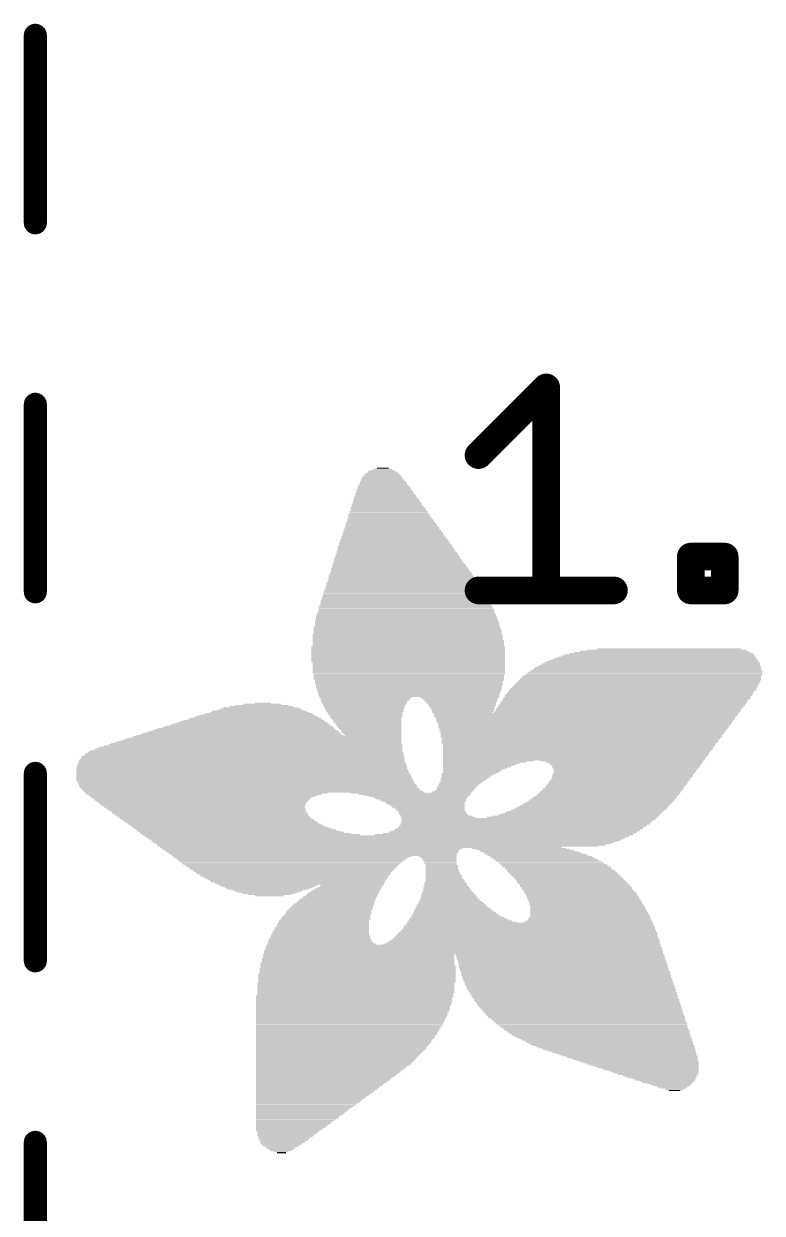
# Model space of a CAD drawing. Extents: x -13.8 to 41.3, y -8.1 to 33.8.
# Drawn here: x 3.79 to 7.85, y 13.1 to 19.66 of the extents above; entities that cross this region are included whole.
import ezdxf

# ---------------------------------------------------------------- set-up
doc = ezdxf.new("R2010")
doc.units = 0
doc.layers.add('21', color=40, linetype='CONTINUOUS')
doc.layers.add('22', color=6, linetype='CONTINUOUS')

# ---------------------------------------------------------------- blocks, each defined once
blk = doc.blocks.new('RECT')
blk.add_solid([(-0.5, -0.5), (0.5, -0.5), (-0.5, 0.5), (0.5, 0.5)])

msp = doc.modelspace()

# ---------------------------------------------------------------- linework, layer by layer
at = {"layer": '21'}
for points, const_width in [([(3.8505, 18.5587), (3.8505, 19.592)], 0.127), ([(6.2917, 17.2789), (6.6646, 17.6518)], 0.1524), ([(6.6646, 17.6518), (6.6646, 16.5332)], 0.1524), ([(3.8505, 16.5253), (3.8505, 17.5587)], 0.127), ([(7.4611, 16.5332), (7.4611, 16.7196)], 0.1524), ([(7.4611, 16.7196), (7.6475, 16.7196)], 0.1524), ([(7.6475, 16.7196), (7.6475, 16.5332)], 0.1524), ([(6.2917, 16.5332), (7.0374, 16.5332)], 0.1524), ([(7.6475, 16.5332), (7.4611, 16.5332)], 0.1524), ([(3.8505, 14.492), (3.8505, 15.5253)], 0.127), ([(3.8505, 12.4587), (3.8505, 13.492)], 0.127)]:
    msp.add_lwpolyline(points, dxfattribs=dict(at, const_width=const_width))
for points, const_width in [([(3.8823, 19.592, 1), (3.8188, 19.592)], 0.0635), ([(3.8188, 18.5587, 1), (3.8823, 18.5587)], 0.0635), ([(6.7027, 17.6518, 1), (6.6265, 17.6518)], 0.0762), ([(6.6915, 17.6248, 1), (6.6376, 17.6787)], 0.0762), ([(3.8823, 17.5587, 1), (3.8188, 17.5587)], 0.0635), ([(6.2648, 17.3058, 1), (6.3186, 17.252)], 0.0762), ([(7.4992, 16.7196, 1), (7.423, 16.7196)], 0.0762), ([(7.4611, 16.7577, 1), (7.4611, 16.6815)], 0.0762), ([(7.6856, 16.7196, 1), (7.6094, 16.7196)], 0.0762), ([(7.6475, 16.6815, 1), (7.6475, 16.7577)], 0.0762), ([(6.2917, 16.5713, 1), (6.2917, 16.4951)], 0.0762), ([(7.0374, 16.4951, 1), (7.0374, 16.5713)], 0.0762), ([(7.4611, 16.5713, 1), (7.4611, 16.4951)], 0.0762), ([(7.6475, 16.4951, 1), (7.6475, 16.5713)], 0.0762), ([(3.8188, 16.5253, 1), (3.8823, 16.5253)], 0.0635), ([(6.6265, 16.5332, 1), (6.7027, 16.5332)], 0.0762), ([(7.423, 16.5332, 1), (7.4992, 16.5332)], 0.0762), ([(7.6094, 16.5332, 1), (7.6856, 16.5332)], 0.0762), ([(3.8823, 15.5253, 1), (3.8188, 15.5253)], 0.0635), ([(3.8188, 14.492, 1), (3.8823, 14.492)], 0.0635), ([(3.8823, 13.492, 1), (3.8188, 13.492)], 0.0635)]:
    msp.add_lwpolyline(points, format="xyb", dxfattribs=dict(at, const_width=const_width))

# ---------------------------------------------------------------- block references
at = {"layer": '22', "rotation": 180}
for p, xscale, yscale in [((5.7618, 17.1688), 0.1968, 0.0063), ((5.7618, 17.1752), 0.1842, 0.0064), ((5.7618, 17.1816), 0.1714, 0.0063), ((5.7586, 17.1879), 0.1524, 0.0064), ((5.7618, 17.1943), 0.1334, 0.0063), ((5.765, 17.2006), 0.1016, 0.0064), ((5.765, 17.2069), 0.0635, 0.0063), ((5.7682, 17.1054), 0.2857, 0.0063), ((5.765, 17.1181), 0.2667, 0.0063), ((5.7682, 17.1117), 0.2731, 0.0064), ((5.765, 17.1308), 0.254, 0.0063), ((5.7682, 17.1244), 0.2603, 0.0064), ((5.7618, 17.1435), 0.235, 0.0063), ((5.765, 17.1371), 0.2413, 0.0064), ((5.7618, 17.1562), 0.2222, 0.0063), ((5.7618, 17.1498), 0.2222, 0.0064), ((5.7618, 17.1625), 0.2096, 0.0064), ((5.7777, 17.0482), 0.3429, 0.0064), ((5.7809, 17.0419), 0.3493, 0.0063), ((5.7745, 17.0673), 0.3238, 0.0063), ((5.7777, 17.0609), 0.3302, 0.0064), ((5.7809, 17.0546), 0.3365, 0.0063), ((5.7713, 17.0863), 0.3048, 0.0064), ((5.7745, 17.08), 0.3112, 0.0063), ((5.7745, 17.0736), 0.3112, 0.0064), ((5.7713, 17.099), 0.2921, 0.0064), ((5.7713, 17.0927), 0.2921, 0.0063), ((5.7904, 16.9911), 0.4064, 0.0063), ((5.7936, 16.9847), 0.4127, 0.0064), ((5.7936, 16.9784), 0.4127, 0.0063), ((5.7968, 16.972), 0.4191, 0.0064), ((5.7872, 17.0101), 0.3874, 0.0064), ((5.7872, 17.0038), 0.3874, 0.0063), ((5.7904, 16.9974), 0.3937, 0.0064), ((5.7841, 17.0292), 0.3683, 0.0063), ((5.7841, 17.0228), 0.3683, 0.0064), ((5.7872, 17.0165), 0.3746, 0.0063), ((5.784, 17.0355), 0.3556, 0.0064), ((5.8063, 16.9085), 0.4889, 0.0064), ((5.8031, 16.9276), 0.4699, 0.0063), ((5.8063, 16.9212), 0.4763, 0.0064), ((5.8063, 16.9149), 0.4763, 0.0063), ((5.7999, 16.9466), 0.4508, 0.0064), ((5.7999, 16.9403), 0.4508, 0.0063), ((5.8031, 16.9339), 0.4572, 0.0064), ((5.7968, 16.953), 0.4445, 0.0063), ((5.7967, 16.9657), 0.4318, 0.0063), ((5.7967, 16.9593), 0.4318, 0.0064), ((5.819, 16.8514), 0.5525, 0.0063), ((5.819, 16.845), 0.5525, 0.0064), ((5.8126, 16.8704), 0.527, 0.0064), ((5.8158, 16.8641), 0.5334, 0.0063), ((5.819, 16.8577), 0.5397, 0.0064), ((5.8094, 16.8895), 0.508, 0.0063), ((5.8126, 16.8831), 0.5144, 0.0064), ((5.8158, 16.8768), 0.5207, 0.0063), ((5.8095, 16.9022), 0.4953, 0.0063), ((5.8126, 16.8958), 0.5016, 0.0064), ((5.8285, 16.7942), 0.6096, 0.0064), ((5.8317, 16.7879), 0.6159, 0.0063), ((5.8349, 16.7815), 0.6223, 0.0064), ((5.8253, 16.8133), 0.5906, 0.0063), ((5.8285, 16.8069), 0.5969, 0.0064), ((5.8285, 16.8006), 0.5969, 0.0063), ((5.8222, 16.8323), 0.5715, 0.0064), ((5.8222, 16.826), 0.5715, 0.0063), ((5.8253, 16.8196), 0.5778, 0.0064), ((5.8221, 16.8387), 0.5588, 0.0063), ((5.8444, 16.7117), 0.6921, 0.0063), ((5.8411, 16.7307), 0.6731, 0.0064), ((5.8444, 16.7244), 0.6795, 0.0063), ((5.8475, 16.718), 0.6858, 0.0064), ((5.838, 16.7498), 0.654, 0.0063), ((5.8412, 16.7434), 0.6604, 0.0064), ((5.8444, 16.737), 0.6667, 0.0063), ((5.8317, 16.7752), 0.6287, 0.0063), ((5.8348, 16.7688), 0.635, 0.0064), ((5.838, 16.7625), 0.6414, 0.0063), ((5.838, 16.7561), 0.6414, 0.0064), ((5.8602, 16.6482), 0.762, 0.0063), ((5.8571, 16.6545), 0.7557, 0.0064), ((5.8539, 16.6736), 0.7366, 0.0063), ((5.8539, 16.6672), 0.7366, 0.0064), ((5.8571, 16.6608), 0.7429, 0.0063), ((5.8475, 16.6926), 0.7112, 0.0064), ((5.8507, 16.6863), 0.7176, 0.0063), ((5.8539, 16.6799), 0.7239, 0.0064), ((5.8507, 16.6989), 0.7048, 0.0063), ((5.8476, 16.7053), 0.6985, 0.0064), ((5.8698, 16.591), 0.8191, 0.0064), ((5.873, 16.5846), 0.8255, 0.0063), ((5.8634, 16.6164), 0.7938, 0.0064), ((5.8666, 16.6101), 0.8001, 0.0063), ((5.8698, 16.6037), 0.8065, 0.0064), ((5.8698, 16.5974), 0.8065, 0.0063), ((5.8634, 16.6291), 0.781, 0.0064), ((5.8634, 16.6227), 0.781, 0.0063), ((5.8602, 16.6418), 0.762, 0.0064), ((5.8634, 16.6355), 0.7684, 0.0063), ((5.8825, 16.5148), 0.8953, 0.0064), ((5.8792, 16.5339), 0.8763, 0.0063), ((5.8825, 16.5275), 0.8827, 0.0064), ((5.8825, 16.5212), 0.8827, 0.0063), ((5.8761, 16.5529), 0.8572, 0.0064), ((5.8793, 16.5465), 0.8636, 0.0063), ((5.8793, 16.5402), 0.8636, 0.0064), ((5.8729, 16.572), 0.8382, 0.0063), ((5.8761, 16.5656), 0.8446, 0.0064), ((5.8792, 16.5593), 0.8509, 0.0063), ((5.8761, 16.5783), 0.8318, 0.0064), ((5.8888, 16.4513), 0.9462, 0.0064), ((5.8888, 16.4703), 0.9334, 0.0063), ((5.8888, 16.464), 0.9334, 0.0064), ((5.892, 16.4577), 0.9398, 0.0063), ((5.8857, 16.4767), 0.9271, 0.0064), ((5.8856, 16.4958), 0.9144, 0.0063), ((5.8856, 16.4894), 0.9144, 0.0064), ((5.8888, 16.4831), 0.9208, 0.0063), ((5.8857, 16.5084), 0.9017, 0.0063), ((5.8857, 16.5021), 0.9017, 0.0064), ((5.892, 16.3941), 0.9906, 0.0063), ((5.8952, 16.3878), 0.9969, 0.0064), ((5.892, 16.4132), 0.9779, 0.0064), ((5.892, 16.4069), 0.9779, 0.0063), ((5.8952, 16.4005), 0.9843, 0.0064), ((5.8888, 16.4386), 0.9588, 0.0064), ((5.892, 16.4322), 0.9652, 0.0063), ((5.892, 16.4259), 0.9652, 0.0064), ((5.8952, 16.4196), 0.9715, 0.0063), ((5.892, 16.445), 0.9525, 0.0063), ((5.8984, 16.3307), 1.0287, 0.0063), ((5.8984, 16.3243), 1.0287, 0.0064), ((5.8984, 16.3179), 1.0287, 0.0063), ((5.8952, 16.3624), 1.0097, 0.0064), ((5.8952, 16.356), 1.0097, 0.0063), ((5.8983, 16.3497), 1.016, 0.0064), ((5.8983, 16.3434), 1.016, 0.0063), ((5.8983, 16.337), 1.016, 0.0064), ((5.8952, 16.3815), 0.9969, 0.0063), ((5.8952, 16.3751), 0.9969, 0.0064), ((5.8984, 16.3688), 1.0033, 0.0063), ((5.8983, 16.2926), 1.0414, 0.0063), ((5.9015, 16.2862), 1.0478, 0.0064), ((5.9015, 16.2798), 1.0478, 0.0063), ((5.9015, 16.2735), 1.0478, 0.0064), ((5.9015, 16.2672), 1.0478, 0.0063), ((5.9015, 16.2608), 1.0478, 0.0064), ((5.9047, 16.2545), 1.0541, 0.0063), ((5.9015, 16.3116), 1.035, 0.0064), ((5.9015, 16.3053), 1.035, 0.0063), ((5.9015, 16.2989), 1.035, 0.0064), ((5.9047, 16.2227), 1.0668, 0.0064), ((5.9047, 16.2164), 1.0668, 0.0063), ((5.9047, 16.21), 1.0668, 0.0064), ((5.9047, 16.2036), 1.0668, 0.0063), ((5.9047, 16.1973), 1.0668, 0.0064), ((5.9047, 16.191), 1.0668, 0.0063), ((5.9047, 16.2481), 1.0541, 0.0064), ((5.9047, 16.2417), 1.0541, 0.0063), ((5.9047, 16.2354), 1.0541, 0.0064), ((5.9047, 16.2291), 1.0541, 0.0063), ((7.3049, 16.191), 0.9715, 0.0063), ((7.3144, 16.1973), 0.9271, 0.0064), ((7.3271, 16.2036), 0.8763, 0.0063), ((7.343, 16.21), 0.7937, 0.0064), ((5.9047, 16.1846), 1.0668, 0.0064), ((5.9047, 16.1783), 1.0668, 0.0063), ((5.9047, 16.1719), 1.0668, 0.0064), ((5.9047, 16.1655), 1.0668, 0.0063), ((5.9047, 16.1592), 1.0668, 0.0064), ((5.9047, 16.1529), 1.0668, 0.0063), ((5.9047, 16.1465), 1.0668, 0.0064), ((5.9047, 16.1402), 1.0668, 0.0063), ((5.9079, 16.1338), 1.0605, 0.0064), ((5.9079, 16.1274), 1.0605, 0.0063), ((5.9079, 16.1211), 1.0605, 0.0064), ((7.235, 16.1211), 1.2128, 0.0064), ((7.2414, 16.1274), 1.2001, 0.0063), ((7.2477, 16.1338), 1.1874, 0.0064), ((7.2509, 16.1402), 1.1684, 0.0063), ((7.2541, 16.1465), 1.1493, 0.0064), ((7.2636, 16.1529), 1.1303, 0.0063), ((7.2668, 16.1592), 1.1113, 0.0064), ((7.2731, 16.1655), 1.0858, 0.0063), ((7.2826, 16.1719), 1.0668, 0.0064), ((7.289, 16.1783), 1.0414, 0.0063), ((7.2985, 16.1846), 1.0096, 0.0064), ((5.9079, 16.1148), 1.0605, 0.0063), ((5.9079, 16.1084), 1.0605, 0.0064), ((5.9079, 16.1021), 1.0605, 0.0063), ((5.9079, 16.0957), 1.0605, 0.0064), ((5.9079, 16.0893), 1.0605, 0.0063), ((5.9079, 16.083), 1.0605, 0.0064), ((5.9079, 16.0767), 1.0605, 0.0063), ((5.9079, 16.064), 1.0477, 0.0063), ((5.9079, 16.0576), 1.0477, 0.0064), ((5.9111, 16.0703), 1.0541, 0.0064), ((7.1905, 16.0576), 1.3145, 0.0064), ((7.1969, 16.064), 1.3144, 0.0063), ((7.2033, 16.0703), 1.3017, 0.0064), ((7.2064, 16.0767), 1.2954, 0.0063), ((7.2096, 16.083), 1.289, 0.0064), ((7.216, 16.0893), 1.2763, 0.0063), ((7.216, 16.0957), 1.2637, 0.0064), ((7.2223, 16.1021), 1.251, 0.0063), ((7.2255, 16.1084), 1.2446, 0.0064), ((7.2319, 16.1148), 1.2319, 0.0063), ((5.9079, 16.0512), 1.0477, 0.0063), ((5.9079, 16.0449), 1.0477, 0.0064), ((5.911, 16.0386), 1.0414, 0.0063), ((5.9079, 16.0322), 1.0351, 0.0064), ((5.9079, 16.0259), 1.0351, 0.0063), ((5.9079, 16.0195), 1.0351, 0.0064), ((5.9111, 16.0131), 1.0287, 0.0063), ((5.9079, 16.0068), 1.0223, 0.0064), ((5.9079, 16.0005), 1.0223, 0.0063), ((5.9079, 15.9941), 1.0223, 0.0064), ((7.1461, 15.9941), 1.3526, 0.0064), ((7.1524, 16.0005), 1.3525, 0.0063), ((7.1556, 16.0068), 1.3462, 0.0064), ((7.162, 16.0131), 1.3462, 0.0063), ((7.1652, 16.0195), 1.3399, 0.0064), ((7.1715, 16.0259), 1.3398, 0.0063), ((7.1747, 16.0322), 1.3335, 0.0064), ((7.181, 16.0386), 1.3335, 0.0063), ((7.1842, 16.0449), 1.3272, 0.0064), ((7.1874, 16.0512), 1.3208, 0.0063), ((5.911, 15.9878), 1.016, 0.0063), ((5.9079, 15.9814), 1.0097, 0.0064), ((5.9079, 15.9751), 1.0097, 0.0063), ((5.9079, 15.9624), 0.9969, 0.0063), ((5.9079, 15.956), 0.9969, 0.0064), ((5.9111, 15.9687), 1.0033, 0.0064), ((5.911, 15.9497), 0.9906, 0.0063), ((5.6697, 15.9433), 0.508, 0.0064), ((5.6665, 15.9306), 0.4889, 0.0064), ((5.6634, 15.9243), 0.4826, 0.0063), ((5.6698, 15.937), 0.4953, 0.0063), ((6.1841, 15.9433), 0.4318, 0.0064), ((6.1905, 15.937), 0.4191, 0.0063), ((6.1904, 15.9306), 0.4064, 0.0064), ((6.1936, 15.9243), 0.4, 0.0063), ((7.0953, 15.9243), 1.3526, 0.0063), ((7.1049, 15.937), 1.3589, 0.0063), ((7.1017, 15.9306), 1.3525, 0.0064), ((7.1112, 15.9433), 1.3589, 0.0064), ((7.1143, 15.9497), 1.3525, 0.0063), ((7.1176, 15.956), 1.3589, 0.0064), ((7.1239, 15.9624), 1.3589, 0.0063), ((7.1271, 15.9687), 1.3525, 0.0064), ((7.1366, 15.9814), 1.3589, 0.0064), ((7.1334, 15.9751), 1.3526, 0.0063), ((7.1429, 15.9878), 1.3589, 0.0063), ((5.0856, 15.8608), 0.5461, 0.0063), ((5.0856, 15.8671), 0.5207, 0.0064), ((5.0887, 15.8735), 0.4762, 0.0063), ((5.0918, 15.8798), 0.4445, 0.0064), ((5.0919, 15.8862), 0.4064, 0.0063), ((5.0951, 15.8925), 0.3493, 0.0064), ((5.0983, 15.8989), 0.2921, 0.0063), ((5.1014, 15.9052), 0.2096, 0.0064), ((5.1046, 15.9116), 0.0889, 0.0063), ((5.6634, 15.9179), 0.4699, 0.0064), ((5.6634, 15.9116), 0.4699, 0.0063), ((5.6634, 15.9052), 0.4572, 0.0064), ((5.6602, 15.8989), 0.4508, 0.0063), ((5.6634, 15.8925), 0.4445, 0.0064), ((5.6634, 15.8862), 0.4445, 0.0063), ((5.6634, 15.8798), 0.4318, 0.0064), ((5.6634, 15.8735), 0.4318, 0.0063), ((5.6665, 15.8671), 0.4255, 0.0064), ((5.6665, 15.8608), 0.4127, 0.0063), ((6.1968, 15.9179), 0.3937, 0.0064), ((6.1968, 15.9116), 0.381, 0.0063), ((6.2, 15.9052), 0.3747, 0.0064), ((6.2031, 15.8989), 0.3683, 0.0063), ((6.2, 15.8925), 0.3619, 0.0064), ((6.2031, 15.8862), 0.3556, 0.0063), ((6.2031, 15.8735), 0.3429, 0.0063), ((6.2063, 15.8798), 0.3492, 0.0064), ((6.2063, 15.8671), 0.3366, 0.0064), ((6.2031, 15.8608), 0.3302, 0.0063), ((7.0509, 15.8608), 1.3525, 0.0063), ((7.0572, 15.8671), 1.3526, 0.0064), ((7.0636, 15.8798), 1.3525, 0.0064), ((7.0636, 15.8735), 1.3525, 0.0063), ((7.0699, 15.8862), 1.3526, 0.0063), ((7.0762, 15.8925), 1.3525, 0.0064), ((7.0795, 15.8989), 1.3589, 0.0063), ((7.0826, 15.9052), 1.3526, 0.0064), ((7.0922, 15.9179), 1.3589, 0.0064), ((7.089, 15.9116), 1.3525, 0.0063), ((5.0379, 15.7973), 0.8572, 0.0063), ((5.0442, 15.8036), 0.8319, 0.0064), ((5.0475, 15.81), 0.8001, 0.0063), ((5.0537, 15.8163), 0.7747, 0.0064), ((5.0601, 15.8227), 0.7366, 0.0063), ((5.0633, 15.829), 0.7176, 0.0064), ((5.0697, 15.8354), 0.6795, 0.0063), ((5.0728, 15.8417), 0.6477, 0.0064), ((5.076, 15.8481), 0.616, 0.0063), ((5.0823, 15.8544), 0.5905, 0.0064), ((5.6665, 15.8544), 0.4127, 0.0064), ((5.6697, 15.8481), 0.4064, 0.0063), ((5.6729, 15.8417), 0.4, 0.0064), ((5.6729, 15.8354), 0.4, 0.0063), ((5.6729, 15.829), 0.3874, 0.0064), ((5.6761, 15.8227), 0.381, 0.0063), ((5.6793, 15.8163), 0.3747, 0.0064), ((5.6793, 15.81), 0.3747, 0.0063), ((5.6825, 15.8036), 0.3683, 0.0064), ((5.6856, 15.7973), 0.362, 0.0063), ((6.8826, 15.8544), 1.6764, 0.0064), ((6.8826, 15.8481), 1.6764, 0.0063), ((6.8826, 15.8417), 1.6637, 0.0064), ((6.8794, 15.8354), 1.6574, 0.0063), ((6.8794, 15.829), 1.6446, 0.0064), ((6.8794, 15.8227), 1.6446, 0.0063), ((6.8763, 15.8163), 1.6383, 0.0064), ((6.8762, 15.81), 1.6256, 0.0063), ((6.8762, 15.8036), 1.6256, 0.0064), ((6.8763, 15.7973), 1.6129, 0.0063), ((5.1268, 15.7274), 1.4796, 0.0064), ((4.9776, 15.7338), 1.143, 0.0063), ((4.984, 15.7401), 1.1049, 0.0064), ((4.9871, 15.7465), 1.0858, 0.0063), ((4.9966, 15.7528), 1.0541, 0.0064), ((5.003, 15.7591), 1.0287, 0.0063), ((5.0061, 15.7655), 0.9969, 0.0064), ((5.0125, 15.7719), 0.9716, 0.0063), ((5.022, 15.7782), 0.9398, 0.0064), ((5.0252, 15.7846), 0.9208, 0.0063), ((5.0316, 15.7909), 0.8827, 0.0064), ((5.6888, 15.7909), 0.3556, 0.0064), ((5.6888, 15.7846), 0.3556, 0.0063), ((5.692, 15.7782), 0.3493, 0.0064), ((5.6951, 15.7719), 0.3429, 0.0063), ((5.6983, 15.7655), 0.3366, 0.0064), ((5.7015, 15.7591), 0.3302, 0.0063), ((5.7015, 15.7528), 0.3302, 0.0064), ((5.7046, 15.7465), 0.3239, 0.0063), ((5.7079, 15.7401), 0.3175, 0.0064), ((5.711, 15.7338), 0.3112, 0.0063), ((6.8731, 15.7909), 1.6065, 0.0064), ((6.8699, 15.7846), 1.6002, 0.0063), ((6.8699, 15.7782), 1.6002, 0.0064), ((6.8667, 15.7655), 1.5812, 0.0064), ((6.8635, 15.7591), 1.5748, 0.0063), ((6.8699, 15.7719), 1.5875, 0.0063), ((6.8667, 15.7528), 1.5684, 0.0064), ((6.8636, 15.7465), 1.5621, 0.0063), ((6.8572, 15.7338), 1.5494, 0.0063), ((6.8572, 15.7274), 1.5494, 0.0064), ((6.8604, 15.7401), 1.5557, 0.0064), ((5.0316, 15.6639), 1.6827, 0.0064), ((5.0411, 15.6703), 1.6637, 0.0063), ((5.0506, 15.6766), 1.6446, 0.0064), ((5.0633, 15.6829), 1.6192, 0.0063), ((5.0665, 15.6893), 1.6002, 0.0064), ((5.0792, 15.6957), 1.5748, 0.0063), ((5.0887, 15.702), 1.5558, 0.0064), ((5.0983, 15.7084), 1.5367, 0.0063), ((5.1078, 15.7147), 1.5177, 0.0064), ((5.1204, 15.721), 1.4923, 0.0063), ((6.8572, 15.721), 1.5367, 0.0063), ((6.854, 15.7147), 1.5304, 0.0064), ((6.8508, 15.7084), 1.524, 0.0063), ((6.8508, 15.702), 1.524, 0.0064), ((6.8477, 15.6957), 1.5177, 0.0063), ((6.8445, 15.6893), 1.5113, 0.0064), ((6.8445, 15.6829), 1.4986, 0.0063), ((6.8445, 15.6766), 1.4986, 0.0064), ((6.8413, 15.6703), 1.4922, 0.0063), ((6.8382, 15.6639), 1.4859, 0.0064), ((4.9903, 15.6004), 1.7907, 0.0064), ((4.9935, 15.6131), 1.7843, 0.0064), ((4.9935, 15.6067), 1.7843, 0.0063), ((4.9935, 15.6195), 1.7717, 0.0063), ((4.9998, 15.6258), 1.759, 0.0064), ((5.003, 15.6322), 1.7526, 0.0063), ((5.0094, 15.6385), 1.7399, 0.0064), ((5.0093, 15.6448), 1.7272, 0.0063), ((5.0156, 15.6512), 1.7145, 0.0064), ((5.0252, 15.6576), 1.6954, 0.0063), ((6.8318, 15.6448), 1.4732, 0.0063), ((6.8286, 15.6385), 1.4668, 0.0064), ((6.8286, 15.6322), 1.4668, 0.0063), ((6.8191, 15.6131), 1.4478, 0.0064), ((6.8191, 15.6067), 1.4478, 0.0063), ((6.8159, 15.6004), 1.4414, 0.0064), ((6.8382, 15.6576), 1.4859, 0.0063), ((6.835, 15.6512), 1.4795, 0.0064), ((6.8255, 15.6258), 1.4605, 0.0064), ((6.8223, 15.6195), 1.4541, 0.0063), ((4.9871, 15.556), 1.8224, 0.0063), ((4.9871, 15.5496), 1.8224, 0.0064), ((4.9903, 15.5433), 1.8288, 0.0063), ((4.9903, 15.5369), 1.8288, 0.0064), ((4.9935, 15.5306), 1.8351, 0.0063), ((4.9871, 15.575), 1.8098, 0.0064), ((4.9903, 15.5686), 1.8161, 0.0063), ((4.9903, 15.5623), 1.8161, 0.0064), ((4.9871, 15.5941), 1.797, 0.0063), ((4.9871, 15.5877), 1.797, 0.0064), ((4.9903, 15.5814), 1.8034, 0.0063), ((6.346, 15.5941), 0.5016, 0.0063), ((6.3238, 15.5877), 0.4572, 0.0064), ((6.3079, 15.5814), 0.4254, 0.0063), ((6.2984, 15.575), 0.4064, 0.0064), ((6.2825, 15.5623), 0.3746, 0.0064), ((6.273, 15.556), 0.3556, 0.0063), ((6.2571, 15.5433), 0.3238, 0.0063), ((6.254, 15.5369), 0.3175, 0.0064), ((6.2476, 15.5306), 0.3048, 0.0063), ((6.2889, 15.5686), 0.3873, 0.0063), ((6.2667, 15.5496), 0.3429, 0.0064), ((7.0795, 15.5941), 0.9017, 0.0063), ((7.0921, 15.5877), 0.8636, 0.0064), ((7.1017, 15.5814), 0.8445, 0.0063), ((7.1017, 15.575), 0.8319, 0.0064), ((7.1017, 15.5686), 0.8191, 0.0063), ((7.1048, 15.5623), 0.8128, 0.0064), ((7.1017, 15.556), 0.8065, 0.0063), ((7.0985, 15.5433), 0.7874, 0.0063), ((7.0985, 15.5369), 0.7874, 0.0064), ((7.0953, 15.5306), 0.781, 0.0063), ((7.1017, 15.5496), 0.7937, 0.0064), ((4.9966, 15.5179), 1.8415, 0.0063), ((4.9966, 15.5115), 1.8415, 0.0064), ((4.9935, 15.5242), 1.8351, 0.0064), ((4.9998, 15.5052), 1.8478, 0.0063), ((4.9998, 15.4988), 1.8478, 0.0064), ((5.003, 15.4925), 1.8542, 0.0063), ((5.003, 15.4861), 1.8542, 0.0064), ((5.0093, 15.4798), 1.8542, 0.0063), ((5.0093, 15.4734), 1.8542, 0.0064), ((5.0157, 15.4671), 1.8542, 0.0063), ((6.1936, 15.4734), 0.235, 0.0064), ((6.1873, 15.4671), 0.2223, 0.0063), ((6.2031, 15.4861), 0.2413, 0.0064), ((6.2127, 15.4988), 0.2603, 0.0064), ((6.2095, 15.4925), 0.254, 0.0063), ((6.2, 15.4798), 0.2349, 0.0063), ((6.2381, 15.5242), 0.2985, 0.0064), ((6.2317, 15.5179), 0.2858, 0.0063), ((6.2254, 15.5115), 0.2731, 0.0064), ((6.2222, 15.5052), 0.2667, 0.0063), ((7.0572, 15.4671), 0.7684, 0.0063), ((7.0604, 15.4734), 0.762, 0.0064), ((7.0636, 15.4798), 0.7683, 0.0063), ((7.0699, 15.4861), 0.7684, 0.0064), ((7.0762, 15.4988), 0.7683, 0.0064), ((7.0731, 15.4925), 0.762, 0.0063), ((7.0857, 15.5179), 0.7747, 0.0063), ((7.0857, 15.5115), 0.7747, 0.0064), ((7.0826, 15.5052), 0.7684, 0.0063), ((7.0922, 15.5242), 0.7747, 0.0064), ((5.0189, 15.4607), 1.8605, 0.0064), ((5.0252, 15.4544), 1.8606, 0.0063), ((5.0252, 15.448), 1.8606, 0.0064), ((5.0347, 15.4417), 1.8669, 0.0063), ((5.0379, 15.4353), 1.8606, 0.0064), ((5.0475, 15.429), 1.8669, 0.0063), ((5.0537, 15.4226), 1.8669, 0.0064), ((4.7934, 15.4163), 1.3335, 0.0063), ((4.7807, 15.4099), 1.2954, 0.0064), ((4.7744, 15.4036), 1.2573, 0.0063), ((5.7999, 15.4163), 0.4254, 0.0063), ((5.9396, 15.4099), 0.616, 0.0064), ((5.9523, 15.4036), 0.5778, 0.0063), ((6.1333, 15.4163), 0.2286, 0.0063), ((6.146, 15.4226), 0.2159, 0.0064), ((6.1555, 15.429), 0.2096, 0.0063), ((6.1619, 15.4353), 0.2095, 0.0064), ((6.1682, 15.4417), 0.2096, 0.0063), ((6.1714, 15.448), 0.2159, 0.0064), ((6.1809, 15.4607), 0.2222, 0.0064), ((6.1778, 15.4544), 0.2159, 0.0063), ((7.0001, 15.4036), 0.7811, 0.0063), ((7.0064, 15.4099), 0.781, 0.0064), ((7.0128, 15.4163), 0.7811, 0.0063), ((7.016, 15.4226), 0.7747, 0.0064), ((7.0223, 15.429), 0.7747, 0.0063), ((7.0318, 15.4353), 0.7684, 0.0064), ((7.035, 15.4417), 0.7747, 0.0063), ((7.0445, 15.4544), 0.7684, 0.0063), ((7.0413, 15.448), 0.762, 0.0064), ((7.0509, 15.4607), 0.7683, 0.0064), ((4.7712, 15.3972), 1.2382, 0.0064), ((4.7649, 15.3909), 1.2129, 0.0063), ((4.768, 15.3845), 1.1938, 0.0064), ((4.7681, 15.3782), 1.1811, 0.0063), ((4.768, 15.3718), 1.1684, 0.0064), ((4.7712, 15.3655), 1.1494, 0.0063), ((4.7712, 15.3591), 1.1366, 0.0064), ((4.7744, 15.3528), 1.1303, 0.0063), ((4.7776, 15.3464), 1.1113, 0.0064), ((4.7808, 15.3401), 1.1049, 0.0063), ((4.7871, 15.3337), 1.0922, 0.0064), ((5.9619, 15.3972), 0.5461, 0.0064), ((5.9714, 15.3909), 0.5143, 0.0063), ((5.9777, 15.3845), 0.5016, 0.0064), ((5.984, 15.3782), 0.4763, 0.0063), ((5.9904, 15.3718), 0.4636, 0.0064), ((5.9968, 15.3655), 0.4381, 0.0063), ((5.9999, 15.3591), 0.4318, 0.0064), ((6.0063, 15.3528), 0.4191, 0.0063), ((6.0126, 15.3464), 0.4064, 0.0064), ((6.0158, 15.3401), 0.4, 0.0063), ((6.0221, 15.3337), 0.3873, 0.0064), ((6.9112, 15.3337), 0.8319, 0.0064), ((6.9207, 15.3401), 0.8255, 0.0063), ((6.9302, 15.3464), 0.8192, 0.0064), ((6.9397, 15.3528), 0.8128, 0.0063), ((6.9461, 15.3591), 0.8128, 0.0064), ((6.9556, 15.3655), 0.8064, 0.0063), ((6.9652, 15.3718), 0.8001, 0.0064), ((6.9714, 15.3782), 0.8001, 0.0063), ((6.981, 15.3845), 0.7938, 0.0064), ((6.9874, 15.3909), 0.7937, 0.0063), ((6.9937, 15.3972), 0.781, 0.0064), ((4.7934, 15.3274), 1.0922, 0.0063), ((4.7966, 15.321), 1.0858, 0.0064), ((4.803, 15.3147), 1.0731, 0.0063), ((4.8093, 15.3083), 1.0732, 0.0064), ((4.8157, 15.302), 1.0731, 0.0063), ((4.822, 15.2956), 1.0604, 0.0064), ((4.8284, 15.2893), 1.0605, 0.0063), ((4.8379, 15.2829), 1.0541, 0.0064), ((4.8443, 15.2766), 1.0541, 0.0063), ((4.8538, 15.2702), 1.0605, 0.0064), ((6.0253, 15.3274), 0.381, 0.0063), ((6.0285, 15.321), 0.3746, 0.0064), ((6.0349, 15.3147), 0.3747, 0.0063), ((6.0412, 15.302), 0.3746, 0.0063), ((6.0381, 15.3083), 0.3683, 0.0064), ((6.0476, 15.2956), 0.3747, 0.0064), ((6.0571, 15.2893), 0.3937, 0.0063), ((6.0698, 15.2829), 0.4064, 0.0064), ((6.5682, 15.2766), 1.4033, 0.0063), ((6.5651, 15.2702), 1.397, 0.0064), ((6.8064, 15.2829), 0.9398, 0.0064), ((6.8254, 15.2893), 0.9144, 0.0063), ((6.8445, 15.2956), 0.889, 0.0064), ((6.8572, 15.302), 0.8763, 0.0063), ((6.8699, 15.3083), 0.8636, 0.0064), ((6.8794, 15.3147), 0.8572, 0.0063), ((6.8921, 15.321), 0.8446, 0.0064), ((6.9048, 15.3274), 0.8446, 0.0063), ((4.8632, 15.2639), 1.0541, 0.0063), ((4.8728, 15.2575), 1.0604, 0.0064), ((4.8824, 15.2512), 1.0541, 0.0063), ((4.8918, 15.2448), 1.0605, 0.0064), ((4.9046, 15.2385), 1.0605, 0.0063), ((4.9141, 15.2321), 1.0668, 0.0064), ((4.9268, 15.2258), 1.0795, 0.0063), ((4.9427, 15.2194), 1.0859, 0.0064), ((4.9554, 15.2131), 1.0985, 0.0063), ((4.9712, 15.2067), 1.1176, 0.0064), ((6.492, 15.2067), 1.3653, 0.0064), ((6.5048, 15.2131), 1.3525, 0.0063), ((6.5143, 15.2194), 1.3589, 0.0064), ((6.5238, 15.2258), 1.3526, 0.0063), ((6.5334, 15.2321), 1.3589, 0.0064), ((6.5396, 15.2385), 1.3589, 0.0063), ((6.546, 15.2448), 1.3716, 0.0064), ((6.5588, 15.2639), 1.3843, 0.0063), ((6.5556, 15.2575), 1.3779, 0.0064), ((6.5524, 15.2512), 1.3716, 0.0063), ((4.9871, 15.2004), 1.124, 0.0063), ((5.0094, 15.194), 1.1557, 0.0064), ((5.0379, 15.1877), 1.2002, 0.0063), ((5.7872, 15.1813), 2.6734, 0.0064), ((5.7872, 15.175), 2.6606, 0.0063), ((5.7841, 15.1686), 2.6289, 0.0064), ((5.7809, 15.1623), 2.6099, 0.0063), ((5.7809, 15.1559), 2.5845, 0.0064), ((5.7745, 15.1496), 2.559, 0.0063), ((5.7682, 15.1432), 2.5337, 0.0064), ((5.765, 15.1369), 2.5019, 0.0063), ((6.4317, 15.1877), 1.4224, 0.0063), ((6.4572, 15.194), 1.3843, 0.0064), ((6.4794, 15.2004), 1.3653, 0.0063), ((5.7555, 15.1305), 2.4701, 0.0064), ((5.7396, 15.1242), 2.4257, 0.0063), ((5.6443, 15.1178), 2.2098, 0.0064), ((5.3745, 15.1115), 1.6573, 0.0063), ((5.3712, 15.1051), 1.6383, 0.0064), ((5.3745, 15.0988), 1.6193, 0.0063), ((5.3745, 15.0924), 1.6065, 0.0064), ((5.3808, 15.0861), 1.5938, 0.0063), ((5.3808, 15.0797), 1.5812, 0.0064), ((5.3872, 15.0734), 1.5685, 0.0063), ((6.5143, 15.1115), 0.5207, 0.0063), ((6.5365, 15.1051), 0.5144, 0.0064), ((6.5588, 15.0988), 0.5207, 0.0063), ((6.5714, 15.0924), 0.5334, 0.0064), ((6.5905, 15.0861), 0.5334, 0.0063), ((6.6063, 15.0797), 0.5525, 0.0064), ((6.6191, 15.0734), 0.5525, 0.0063), ((5.2665, 15.067), 1.3144, 0.0064), ((5.2602, 15.0607), 1.2891, 0.0063), ((5.2602, 15.0543), 1.2637, 0.0064), ((5.2602, 15.048), 1.2509, 0.0063), ((5.257, 15.0416), 1.2319, 0.0064), ((5.2602, 15.0353), 1.2129, 0.0063), ((5.2602, 15.0289), 1.2001, 0.0064), ((5.2602, 15.0226), 1.1875, 0.0063), ((5.2633, 15.0162), 1.1684, 0.0064), ((5.2633, 15.0099), 1.1557, 0.0063), ((6.0666, 15.067), 0.2096, 0.0064), ((6.073, 15.0607), 0.1969, 0.0063), ((6.073, 15.0543), 0.1841, 0.0064), ((6.0793, 15.048), 0.1842, 0.0063), ((6.0793, 15.0416), 0.1842, 0.0064), ((6.0825, 15.0353), 0.1778, 0.0063), ((6.0825, 15.0289), 0.1778, 0.0064), ((6.0888, 15.0162), 0.1778, 0.0064), ((6.0888, 15.0099), 0.1778, 0.0063), ((6.0857, 15.0226), 0.1715, 0.0063), ((6.6349, 15.067), 0.5588, 0.0064), ((6.6444, 15.0607), 0.5651, 0.0063), ((6.6572, 15.0543), 0.5651, 0.0064), ((6.6667, 15.048), 0.5715, 0.0063), ((6.6762, 15.0416), 0.5778, 0.0064), ((6.6889, 15.0353), 0.5778, 0.0063), ((6.6953, 15.0289), 0.5779, 0.0064), ((6.7048, 15.0226), 0.5842, 0.0063), ((6.7111, 15.0162), 0.5842, 0.0064), ((6.7207, 15.0099), 0.5905, 0.0063), ((5.2665, 15.0035), 1.1366, 0.0064), ((5.2665, 14.9972), 1.124, 0.0063), ((5.2697, 14.9908), 1.1049, 0.0064), ((5.2697, 14.9845), 1.0922, 0.0063), ((5.2729, 14.9781), 1.0731, 0.0064), ((5.276, 14.9718), 1.0668, 0.0063), ((5.2792, 14.9654), 1.0478, 0.0064), ((5.2792, 14.9591), 1.035, 0.0063), ((5.2824, 14.9527), 1.016, 0.0064), ((5.2888, 14.9464), 1.0033, 0.0063), ((6.0888, 15.0035), 0.1778, 0.0064), ((6.0888, 14.9972), 0.1778, 0.0063), ((6.092, 14.9908), 0.1842, 0.0064), ((6.092, 14.9845), 0.1842, 0.0063), ((6.0983, 14.9654), 0.1969, 0.0064), ((6.0983, 14.9591), 0.1969, 0.0063), ((6.1015, 14.9527), 0.2032, 0.0064), ((6.1015, 14.9464), 0.2032, 0.0063), ((6.0952, 14.9781), 0.1905, 0.0064), ((6.0952, 14.9718), 0.1905, 0.0063), ((6.7302, 15.0035), 0.5842, 0.0064), ((6.7334, 14.9972), 0.5905, 0.0063), ((6.7461, 14.9908), 0.5905, 0.0064), ((6.7492, 14.9845), 0.5969, 0.0063), ((6.7556, 14.9781), 0.5969, 0.0064), ((6.762, 14.9718), 0.5969, 0.0063), ((6.7683, 14.9654), 0.5969, 0.0064), ((6.7747, 14.9591), 0.5969, 0.0063), ((6.781, 14.9527), 0.5969, 0.0064), ((6.7873, 14.9464), 0.5969, 0.0063), ((5.2919, 14.94), 0.9842, 0.0064), ((5.2951, 14.9337), 0.9652, 0.0063), ((5.2983, 14.9273), 0.9589, 0.0064), ((5.3046, 14.921), 0.9334, 0.0063), ((5.311, 14.9146), 0.9207, 0.0064), ((5.1332, 14.9083), 0.5397, 0.0063), ((5.1332, 14.9019), 0.5143, 0.0064), ((5.1363, 14.8956), 0.4826, 0.0063), ((5.1332, 14.8892), 0.4509, 0.0064), ((5.1332, 14.8829), 0.4127, 0.0063), ((5.1332, 14.8765), 0.3747, 0.0064), ((5.5586, 14.8765), 0.3746, 0.0064), ((5.5682, 14.8829), 0.3683, 0.0063), ((5.5713, 14.8892), 0.362, 0.0064), ((5.5808, 14.8956), 0.3556, 0.0063), ((5.5872, 14.9019), 0.3429, 0.0064), ((5.5936, 14.9083), 0.3429, 0.0063), ((6.1142, 14.8956), 0.254, 0.0063), ((6.1174, 14.8892), 0.2604, 0.0064), ((6.1174, 14.8829), 0.2604, 0.0063), ((6.1206, 14.8765), 0.2667, 0.0064), ((6.1079, 14.921), 0.2286, 0.0063), ((6.1143, 14.9019), 0.2413, 0.0064), ((6.1111, 14.9146), 0.2349, 0.0064), ((6.1111, 14.9083), 0.2349, 0.0063), ((6.1047, 14.94), 0.2096, 0.0064), ((6.1079, 14.9337), 0.2159, 0.0063), ((6.1079, 14.9273), 0.2159, 0.0064), ((6.7937, 14.94), 0.5969, 0.0064), ((6.8001, 14.9337), 0.5969, 0.0063), ((6.8032, 14.9273), 0.6032, 0.0064), ((6.8096, 14.921), 0.6033, 0.0063), ((6.8159, 14.9146), 0.6032, 0.0064), ((6.8223, 14.9083), 0.6033, 0.0063), ((6.8254, 14.9019), 0.6096, 0.0064), ((6.8318, 14.8956), 0.6096, 0.0063), ((6.8381, 14.8829), 0.6096, 0.0063), ((6.835, 14.8892), 0.6033, 0.0064), ((6.8445, 14.8765), 0.6096, 0.0064), ((5.1332, 14.8702), 0.3365, 0.0063), ((5.1364, 14.8638), 0.2921, 0.0064), ((5.1395, 14.8575), 0.235, 0.0063), ((5.1395, 14.8511), 0.1588, 0.0064), ((5.5046, 14.813), 0.4318, 0.0064), ((5.5078, 14.8194), 0.4254, 0.0063), ((5.511, 14.8257), 0.4191, 0.0064), ((5.5174, 14.8321), 0.4191, 0.0063), ((5.5237, 14.8384), 0.4064, 0.0064), ((5.53, 14.8448), 0.4064, 0.0063), ((5.5364, 14.8511), 0.3937, 0.0064), ((5.5427, 14.8575), 0.3937, 0.0063), ((5.5459, 14.8638), 0.3874, 0.0064), ((5.5554, 14.8702), 0.381, 0.0063), ((6.1364, 14.8194), 0.3493, 0.0063), ((6.1396, 14.813), 0.3556, 0.0064), ((6.1333, 14.8321), 0.3302, 0.0063), ((6.1333, 14.8257), 0.3302, 0.0064), ((6.1269, 14.8511), 0.3048, 0.0064), ((6.1301, 14.8448), 0.3112, 0.0063), ((6.1301, 14.8384), 0.3112, 0.0064), ((6.1206, 14.8702), 0.2794, 0.0063), ((6.1238, 14.8638), 0.2857, 0.0064), ((6.1269, 14.8575), 0.2921, 0.0063), ((6.8477, 14.8702), 0.6159, 0.0063), ((6.854, 14.8638), 0.616, 0.0064), ((6.8572, 14.8575), 0.6096, 0.0063), ((6.8604, 14.8511), 0.6159, 0.0064), ((6.8667, 14.8448), 0.616, 0.0063), ((6.8667, 14.8384), 0.616, 0.0064), ((6.8731, 14.8321), 0.6159, 0.0063), ((6.8763, 14.8257), 0.6223, 0.0064), ((6.8763, 14.8194), 0.6223, 0.0063), ((6.8826, 14.813), 0.6223, 0.0064), ((5.4634, 14.7495), 0.4763, 0.0064), ((5.4666, 14.7622), 0.4699, 0.0064), ((5.4666, 14.7559), 0.4699, 0.0063), ((5.4697, 14.7686), 0.4636, 0.0063), ((5.476, 14.7749), 0.4635, 0.0064), ((5.4792, 14.7813), 0.4572, 0.0063), ((5.4824, 14.7876), 0.4508, 0.0064), ((5.4888, 14.794), 0.4509, 0.0063), ((5.492, 14.8003), 0.4445, 0.0064), ((5.4951, 14.8067), 0.4382, 0.0063), ((6.165, 14.7495), 0.4699, 0.0064), ((6.1587, 14.7559), 0.4572, 0.0063), ((6.1523, 14.7686), 0.4318, 0.0063), ((6.1587, 14.7622), 0.4445, 0.0064), ((6.1524, 14.7749), 0.4191, 0.0064), ((6.1492, 14.7813), 0.4127, 0.0063), ((6.1428, 14.794), 0.3874, 0.0063), ((6.146, 14.7876), 0.3937, 0.0064), ((6.1428, 14.8003), 0.3746, 0.0064), ((6.1397, 14.8067), 0.3683, 0.0063), ((6.8858, 14.8003), 0.6287, 0.0064), ((6.8826, 14.8067), 0.6223, 0.0063), ((6.8921, 14.794), 0.6286, 0.0063), ((6.8921, 14.7876), 0.6286, 0.0064), ((6.8953, 14.7813), 0.635, 0.0063), ((6.8953, 14.7749), 0.635, 0.0064), ((6.9017, 14.7559), 0.6477, 0.0063), ((6.9048, 14.7495), 0.654, 0.0064), ((6.8985, 14.7686), 0.6413, 0.0063), ((6.8985, 14.7622), 0.6413, 0.0064), ((5.4316, 14.6797), 0.5144, 0.0063), ((5.4348, 14.6924), 0.508, 0.0063), ((5.4348, 14.686), 0.508, 0.0064), ((5.4379, 14.705), 0.5017, 0.0063), ((5.4379, 14.6987), 0.5017, 0.0064), ((5.4412, 14.7114), 0.4953, 0.0064), ((5.4474, 14.7178), 0.4953, 0.0063), ((5.4507, 14.7305), 0.4889, 0.0063), ((5.4507, 14.7241), 0.4889, 0.0064), ((5.4538, 14.7368), 0.4826, 0.0064), ((5.457, 14.7431), 0.4762, 0.0063), ((6.5715, 14.6797), 1.3843, 0.0063), ((6.5714, 14.686), 1.3716, 0.0064), ((6.5746, 14.6924), 1.3652, 0.0063), ((6.5746, 14.6987), 1.3526, 0.0064), ((6.2, 14.705), 0.6033, 0.0063), ((6.1905, 14.7114), 0.5715, 0.0064), ((6.1777, 14.7241), 0.5334, 0.0064), ((6.1841, 14.7178), 0.5461, 0.0063), ((6.1745, 14.7305), 0.5143, 0.0063), ((6.165, 14.7431), 0.4826, 0.0063), ((6.1714, 14.7368), 0.4953, 0.0064), ((6.8953, 14.705), 0.7112, 0.0063), ((6.8985, 14.7114), 0.6921, 0.0064), ((6.9048, 14.7178), 0.6794, 0.0063), ((6.9017, 14.7241), 0.6731, 0.0064), ((6.9048, 14.7305), 0.6668, 0.0063), ((6.9048, 14.7431), 0.654, 0.0063), ((6.908, 14.7368), 0.6604, 0.0064), ((5.4189, 14.6225), 0.5524, 0.0064), ((5.4189, 14.6162), 0.5524, 0.0063), ((5.4189, 14.6352), 0.5398, 0.0064), ((5.4221, 14.6288), 0.5461, 0.0063), ((5.4221, 14.6479), 0.5334, 0.0064), ((5.4221, 14.6416), 0.5334, 0.0063), ((5.4253, 14.6606), 0.5271, 0.0064), ((5.4253, 14.6543), 0.5271, 0.0063), ((5.4285, 14.6733), 0.5207, 0.0064), ((5.4285, 14.6669), 0.5207, 0.0063), ((6.5524, 14.6162), 1.4605, 0.0063), ((6.5556, 14.6225), 1.4541, 0.0064), ((6.5556, 14.6288), 1.4415, 0.0063), ((6.5588, 14.6352), 1.4351, 0.0064), ((6.5619, 14.6416), 1.4288, 0.0063), ((6.5651, 14.6479), 1.4224, 0.0064), ((6.5651, 14.6543), 1.4097, 0.0063), ((6.5682, 14.6606), 1.4033, 0.0064), ((6.5682, 14.6669), 1.3907, 0.0063), ((6.5715, 14.6733), 1.3843, 0.0064), ((6.2095, 14.5654), 2.1844, 0.0063), ((6.2095, 14.559), 2.1844, 0.0064), ((6.2095, 14.5526), 2.1844, 0.0063), ((6.2095, 14.5781), 2.1717, 0.0063), ((6.2095, 14.5717), 2.1717, 0.0064), ((5.4189, 14.5971), 0.5778, 0.0064), ((5.4221, 14.5907), 0.5842, 0.0063), ((5.4285, 14.5844), 0.5969, 0.0064), ((5.4189, 14.6098), 0.5652, 0.0064), ((5.4189, 14.6035), 0.5652, 0.0063), ((6.5301, 14.5844), 1.5303, 0.0064), ((6.5365, 14.5907), 1.505, 0.0063), ((6.5429, 14.5971), 1.4923, 0.0064), ((6.5461, 14.6035), 1.4859, 0.0063), ((6.5524, 14.6098), 1.4732, 0.0064), ((5.6253, 14.4828), 1.0668, 0.0064), ((5.6284, 14.5019), 1.0605, 0.0063), ((5.6284, 14.4955), 1.0605, 0.0064), ((5.6284, 14.4892), 1.0605, 0.0063), ((5.6317, 14.5273), 1.0541, 0.0063), ((5.6317, 14.5209), 1.0541, 0.0064), ((5.6317, 14.5145), 1.0541, 0.0063), ((5.6317, 14.5082), 1.0541, 0.0064), ((6.2095, 14.5463), 2.1971, 0.0064), ((6.2095, 14.54), 2.1971, 0.0063), ((6.2095, 14.5336), 2.1971, 0.0064), ((6.7397, 14.5273), 1.1494, 0.0063), ((6.7397, 14.5209), 1.1494, 0.0064), ((6.7429, 14.5145), 1.143, 0.0063), ((6.7461, 14.5082), 1.1493, 0.0064), ((6.7461, 14.5019), 1.1493, 0.0063), ((6.7492, 14.4955), 1.143, 0.0064), ((6.7524, 14.4892), 1.1494, 0.0063), ((6.7524, 14.4828), 1.1494, 0.0064), ((5.6221, 14.4193), 1.0858, 0.0064), ((5.6253, 14.4511), 1.0795, 0.0063), ((5.6253, 14.4447), 1.0795, 0.0064), ((5.6253, 14.4384), 1.0795, 0.0063), ((5.6253, 14.432), 1.0795, 0.0064), ((5.6253, 14.4257), 1.0795, 0.0063), ((5.6284, 14.4638), 1.0731, 0.0063), ((5.6284, 14.4574), 1.0731, 0.0064), ((5.6253, 14.4764), 1.0668, 0.0063), ((5.6253, 14.4701), 1.0668, 0.0064), ((6.7524, 14.4764), 1.1494, 0.0063), ((6.7588, 14.4701), 1.1493, 0.0064), ((6.7588, 14.4638), 1.1493, 0.0063), ((6.7588, 14.4574), 1.1493, 0.0064), ((6.7651, 14.4511), 1.1494, 0.0063), ((6.7651, 14.4447), 1.1494, 0.0064), ((6.7651, 14.4384), 1.1494, 0.0063), ((6.7683, 14.432), 1.1557, 0.0064), ((6.7715, 14.4257), 1.1493, 0.0063), ((6.7715, 14.4193), 1.1493, 0.0064), ((5.6158, 14.3685), 1.0859, 0.0064), ((5.6158, 14.3622), 1.0859, 0.0063), ((5.6158, 14.3558), 1.0859, 0.0064), ((5.6221, 14.413), 1.0858, 0.0063), ((5.6221, 14.4066), 1.0858, 0.0064), ((5.6221, 14.4003), 1.0858, 0.0063), ((5.6221, 14.3939), 1.0858, 0.0064), ((5.6221, 14.3876), 1.0858, 0.0063), ((5.6221, 14.3812), 1.0858, 0.0064), ((5.6221, 14.3749), 1.0858, 0.0063), ((6.7747, 14.413), 1.1557, 0.0063), ((6.7778, 14.4066), 1.1494, 0.0064), ((6.7778, 14.4003), 1.1494, 0.0063), ((6.781, 14.3939), 1.1557, 0.0064), ((6.7842, 14.3876), 1.1493, 0.0063), ((6.7842, 14.3812), 1.1493, 0.0064), ((6.7905, 14.3749), 1.1494, 0.0063), ((6.7905, 14.3685), 1.1494, 0.0064), ((6.7905, 14.3622), 1.1494, 0.0063), ((6.7969, 14.3558), 1.1493, 0.0064), ((5.6094, 14.2987), 1.0858, 0.0063), ((5.6094, 14.2923), 1.0858, 0.0064), ((5.6063, 14.286), 1.0795, 0.0063), ((5.6158, 14.3495), 1.0859, 0.0063), ((5.6158, 14.3431), 1.0859, 0.0064), ((5.6158, 14.3368), 1.0859, 0.0063), ((5.6158, 14.3304), 1.0859, 0.0064), ((5.6158, 14.3241), 1.0859, 0.0063), ((5.6158, 14.3177), 1.0859, 0.0064), ((5.6126, 14.3114), 1.0795, 0.0063), ((5.6126, 14.305), 1.0795, 0.0064), ((6.7969, 14.3495), 1.1493, 0.0063), ((6.8, 14.3431), 1.143, 0.0064), ((6.8032, 14.3368), 1.1494, 0.0063), ((6.8064, 14.3304), 1.143, 0.0064), ((6.8064, 14.3241), 1.143, 0.0063), ((6.8127, 14.3177), 1.143, 0.0064), ((6.8159, 14.3114), 1.1366, 0.0063), ((6.8159, 14.305), 1.1366, 0.0064), ((6.8223, 14.2987), 1.1367, 0.0063), ((6.8223, 14.2923), 1.1367, 0.0064), ((6.8255, 14.286), 1.1303, 0.0063), ((5.5999, 14.2415), 1.0668, 0.0064), ((5.5999, 14.2352), 1.0668, 0.0063), ((5.5999, 14.2288), 1.0668, 0.0064), ((5.5999, 14.2225), 1.0668, 0.0063), ((5.6063, 14.2796), 1.0795, 0.0064), ((5.6063, 14.2733), 1.0795, 0.0063), ((5.6063, 14.2669), 1.0795, 0.0064), ((5.6063, 14.2606), 1.0795, 0.0063), ((5.6031, 14.2542), 1.0731, 0.0064), ((5.6031, 14.2479), 1.0731, 0.0063), ((6.8318, 14.2796), 1.1303, 0.0064), ((6.8318, 14.2733), 1.1303, 0.0063), ((6.835, 14.2669), 1.1239, 0.0064), ((6.8413, 14.2606), 1.124, 0.0063), ((6.8445, 14.2542), 1.1176, 0.0064), ((6.8445, 14.2479), 1.1176, 0.0063), ((6.8508, 14.2415), 1.1176, 0.0064), ((6.854, 14.2352), 1.1112, 0.0063), ((6.8572, 14.2288), 1.1049, 0.0064), ((6.8636, 14.2225), 1.1049, 0.0063), ((5.5903, 14.1844), 1.0477, 0.0063), ((5.5903, 14.178), 1.0477, 0.0064), ((5.5967, 14.2161), 1.0604, 0.0064), ((5.5967, 14.2098), 1.0604, 0.0063), ((5.5872, 14.1717), 1.0414, 0.0063), ((5.5872, 14.1653), 1.0414, 0.0064), ((5.584, 14.159), 1.035, 0.0063), ((5.5936, 14.2034), 1.0541, 0.0064), ((5.5936, 14.1971), 1.0541, 0.0063), ((5.5936, 14.1907), 1.0541, 0.0064), ((6.8667, 14.2161), 1.0986, 0.0064), ((6.8667, 14.2098), 1.0986, 0.0063), ((6.8731, 14.2034), 1.0859, 0.0064), ((6.8762, 14.1971), 1.0922, 0.0063), ((6.8794, 14.1907), 1.0858, 0.0064), ((6.8858, 14.1844), 1.0859, 0.0063), ((6.889, 14.178), 1.0795, 0.0064), ((6.8953, 14.1717), 1.0668, 0.0063), ((6.8985, 14.1653), 1.0605, 0.0064), ((6.9048, 14.159), 1.0604, 0.0063), ((5.5808, 14.1463), 1.0287, 0.0063), ((5.5808, 14.1399), 1.0287, 0.0064), ((5.584, 14.1526), 1.035, 0.0064), ((5.5745, 14.1272), 1.016, 0.0064), ((5.5745, 14.1209), 1.016, 0.0063), ((5.5713, 14.1145), 1.0096, 0.0064), ((5.5713, 14.1082), 1.0096, 0.0063), ((5.5777, 14.1336), 1.0223, 0.0063), ((5.5682, 14.1018), 1.0033, 0.0064), ((5.565, 14.0955), 0.9969, 0.0063), ((5.565, 14.0891), 0.9969, 0.0064), ((6.908, 14.1526), 1.0541, 0.0064), ((6.9144, 14.1463), 1.0541, 0.0063), ((6.9175, 14.1399), 1.0478, 0.0064), ((6.9239, 14.1336), 1.0351, 0.0063), ((6.9271, 14.1272), 1.0287, 0.0064), ((6.9366, 14.1209), 1.0223, 0.0063), ((6.9397, 14.1145), 1.016, 0.0064), ((6.9461, 14.1082), 1.016, 0.0063), ((6.9525, 14.1018), 1.0033, 0.0064), ((6.9556, 14.0955), 0.997, 0.0063), ((6.962, 14.0891), 0.9843, 0.0064), ((5.5522, 14.0574), 0.9715, 0.0063), ((5.5427, 14.032), 0.9525, 0.0063), ((5.5618, 14.0828), 0.9906, 0.0063), ((5.5586, 14.0764), 0.9842, 0.0064), ((5.5586, 14.0701), 0.9842, 0.0063), ((5.5491, 14.051), 0.9652, 0.0064), ((5.5491, 14.0447), 0.9652, 0.0063), ((5.5459, 14.0383), 0.9588, 0.0064), ((5.5555, 14.0637), 0.9779, 0.0064), ((5.5396, 14.0256), 0.9461, 0.0064), ((6.9683, 14.0828), 0.9842, 0.0063), ((6.9747, 14.0764), 0.9715, 0.0064), ((6.981, 14.0701), 0.9588, 0.0063), ((6.9906, 14.0637), 0.9525, 0.0064), ((6.9969, 14.0574), 0.9398, 0.0063), ((7.0033, 14.051), 0.9271, 0.0064), ((7.0128, 14.0447), 0.9207, 0.0063), ((7.0191, 14.0383), 0.908, 0.0064), ((7.0255, 14.032), 0.8953, 0.0063), ((7.035, 14.0256), 0.889, 0.0064), ((5.5141, 13.9685), 0.8953, 0.0063), ((5.5364, 14.0193), 0.9398, 0.0063), ((5.5364, 14.0129), 0.9398, 0.0064), ((5.5332, 14.0066), 0.9334, 0.0063), ((5.5237, 13.9875), 0.9144, 0.0064), ((5.5205, 13.9812), 0.908, 0.0063), ((5.511, 13.9621), 0.889, 0.0064), ((5.5301, 14.0002), 0.9271, 0.0064), ((5.5269, 13.9939), 0.9207, 0.0063), ((5.5174, 13.9748), 0.9017, 0.0064), ((7.0445, 14.0193), 0.87, 0.0063), ((7.0509, 14.0129), 0.8573, 0.0064), ((7.0636, 14.0066), 0.8445, 0.0063), ((7.0731, 14.0002), 0.8255, 0.0064), ((7.0826, 13.9939), 0.8064, 0.0063), ((7.0953, 13.9875), 0.7938, 0.0064), ((7.1049, 13.9812), 0.7747, 0.0063), ((7.1143, 13.9748), 0.7557, 0.0064), ((7.1271, 13.9685), 0.7429, 0.0063), ((7.1366, 13.9621), 0.7239, 0.0064), ((5.5046, 13.9494), 0.8763, 0.0064), ((5.476, 13.8986), 0.8191, 0.0064), ((5.5078, 13.9558), 0.8826, 0.0063), ((5.4983, 13.9367), 0.8636, 0.0064), ((5.4951, 13.9304), 0.8572, 0.0063), ((5.4824, 13.9113), 0.8318, 0.0064), ((5.4729, 13.8923), 0.8128, 0.0063), ((5.5015, 13.9431), 0.8699, 0.0063), ((5.492, 13.924), 0.8509, 0.0064), ((5.4888, 13.9177), 0.8445, 0.0063), ((5.4793, 13.905), 0.8255, 0.0063), ((7.1461, 13.9558), 0.7048, 0.0063), ((7.1556, 13.9494), 0.6858, 0.0064), ((7.1652, 13.9431), 0.6667, 0.0063), ((7.1779, 13.9367), 0.6541, 0.0064), ((7.1874, 13.9304), 0.635, 0.0063), ((7.1969, 13.924), 0.616, 0.0064), ((7.2065, 13.9177), 0.5969, 0.0063), ((7.216, 13.9113), 0.5779, 0.0064), ((7.2255, 13.905), 0.5588, 0.0063), ((7.2382, 13.8986), 0.5334, 0.0064), ((7.2446, 13.8923), 0.5207, 0.0063), ((5.4379, 13.8415), 0.7429, 0.0063), ((5.4666, 13.8859), 0.8001, 0.0064), ((5.4602, 13.8732), 0.7874, 0.0064), ((5.4475, 13.8542), 0.762, 0.0063), ((5.4348, 13.8351), 0.7366, 0.0064), ((5.4285, 13.8288), 0.7239, 0.0063), ((5.4634, 13.8796), 0.7937, 0.0063), ((5.4539, 13.8669), 0.7747, 0.0063), ((5.4507, 13.8605), 0.7683, 0.0064), ((5.4412, 13.8478), 0.7493, 0.0064), ((7.2572, 13.8859), 0.4953, 0.0064), ((7.2636, 13.8796), 0.4826, 0.0063), ((7.2731, 13.8732), 0.4636, 0.0064), ((7.2795, 13.8669), 0.4381, 0.0063), ((7.2922, 13.8605), 0.4127, 0.0064), ((7.2954, 13.8542), 0.3937, 0.0063), ((7.3049, 13.8478), 0.3747, 0.0064), ((7.3144, 13.8415), 0.3429, 0.0063), ((7.3207, 13.8351), 0.3302, 0.0064), ((7.3303, 13.8288), 0.2985, 0.0063), ((5.3998, 13.7843), 0.6667, 0.0064), ((5.4189, 13.8161), 0.7048, 0.0063), ((5.4062, 13.797), 0.6794, 0.0064), ((5.3935, 13.778), 0.654, 0.0063), ((5.3904, 13.7716), 0.6477, 0.0064), ((5.4253, 13.8224), 0.7175, 0.0064), ((5.4158, 13.8097), 0.6985, 0.0064), ((5.4126, 13.8034), 0.6921, 0.0063), ((5.4031, 13.7907), 0.6731, 0.0063), ((5.3872, 13.7652), 0.6413, 0.0063), ((7.3334, 13.8224), 0.2794, 0.0064), ((7.343, 13.8161), 0.2477, 0.0063), ((7.3493, 13.8097), 0.2222, 0.0064), ((7.3557, 13.8034), 0.1969, 0.0063), ((7.3589, 13.797), 0.1651, 0.0064), ((7.3652, 13.7907), 0.1397, 0.0063), ((7.3715, 13.7843), 0.1016, 0.0064), ((7.3716, 13.778), 0.0635, 0.0063), ((5.3808, 13.7589), 0.6286, 0.0064), ((5.3713, 13.7462), 0.6096, 0.0064), ((5.3681, 13.7399), 0.6032, 0.0063), ((5.3586, 13.7271), 0.5842, 0.0063), ((5.3554, 13.7208), 0.5778, 0.0064), ((5.3523, 13.7145), 0.5715, 0.0063), ((5.3459, 13.7081), 0.5588, 0.0064), ((5.3427, 13.7018), 0.5524, 0.0063), ((5.3396, 13.6954), 0.5461, 0.0064), ((5.3777, 13.7526), 0.6223, 0.0063), ((5.365, 13.7335), 0.5969, 0.0064), ((5.3332, 13.689), 0.5334, 0.0063), ((5.33, 13.6827), 0.527, 0.0064), ((5.3237, 13.6764), 0.5143, 0.0063), ((5.3205, 13.67), 0.508, 0.0064), ((5.3173, 13.6637), 0.5016, 0.0063), ((5.3078, 13.6509), 0.4826, 0.0063), ((5.3046, 13.6446), 0.4762, 0.0064), ((5.2951, 13.6319), 0.4572, 0.0064), ((5.311, 13.6573), 0.4889, 0.0064), ((5.2983, 13.6383), 0.4635, 0.0063), ((5.2633, 13.5875), 0.3937, 0.0063), ((5.2919, 13.6256), 0.4508, 0.0063), ((5.2856, 13.6192), 0.4381, 0.0064), ((5.2824, 13.6128), 0.4318, 0.0063), ((5.2761, 13.6065), 0.4191, 0.0064), ((5.2697, 13.5938), 0.4064, 0.0064), ((5.257, 13.5747), 0.381, 0.0063), ((5.2729, 13.6002), 0.4127, 0.0063), ((5.2602, 13.5811), 0.3873, 0.0064), ((5.2507, 13.5684), 0.3683, 0.0064), ((5.2475, 13.5621), 0.3619, 0.0063), ((5.2411, 13.5557), 0.3492, 0.0064), ((5.2411, 13.5494), 0.3366, 0.0063), ((5.2379, 13.543), 0.3302, 0.0064), ((5.2316, 13.5366), 0.3175, 0.0063), ((5.2284, 13.5303), 0.3112, 0.0064), ((5.2284, 13.524), 0.2984, 0.0063), ((5.2189, 13.5113), 0.2794, 0.0063), ((5.2221, 13.5176), 0.2857, 0.0064), ((5.2189, 13.5049), 0.2667, 0.0064), ((5.2125, 13.4985), 0.254, 0.0063), ((5.2126, 13.4922), 0.2413, 0.0064), ((5.2062, 13.4859), 0.2286, 0.0063), ((5.2062, 13.4795), 0.2159, 0.0064), ((5.203, 13.4732), 0.1968, 0.0063), ((5.2062, 13.4668), 0.1778, 0.0064), ((5.203, 13.4604), 0.1588, 0.0063), ((5.2062, 13.4541), 0.1397, 0.0064), ((5.203, 13.4478), 0.1206, 0.0063), ((5.203, 13.4414), 0.0826, 0.0064), ((5.2062, 13.4351), 0.0508, 0.0063)]:
    msp.add_blockref('RECT', p, dxfattribs=dict(at, xscale=xscale, yscale=yscale))

doc.saveas('drawing.dxf')
